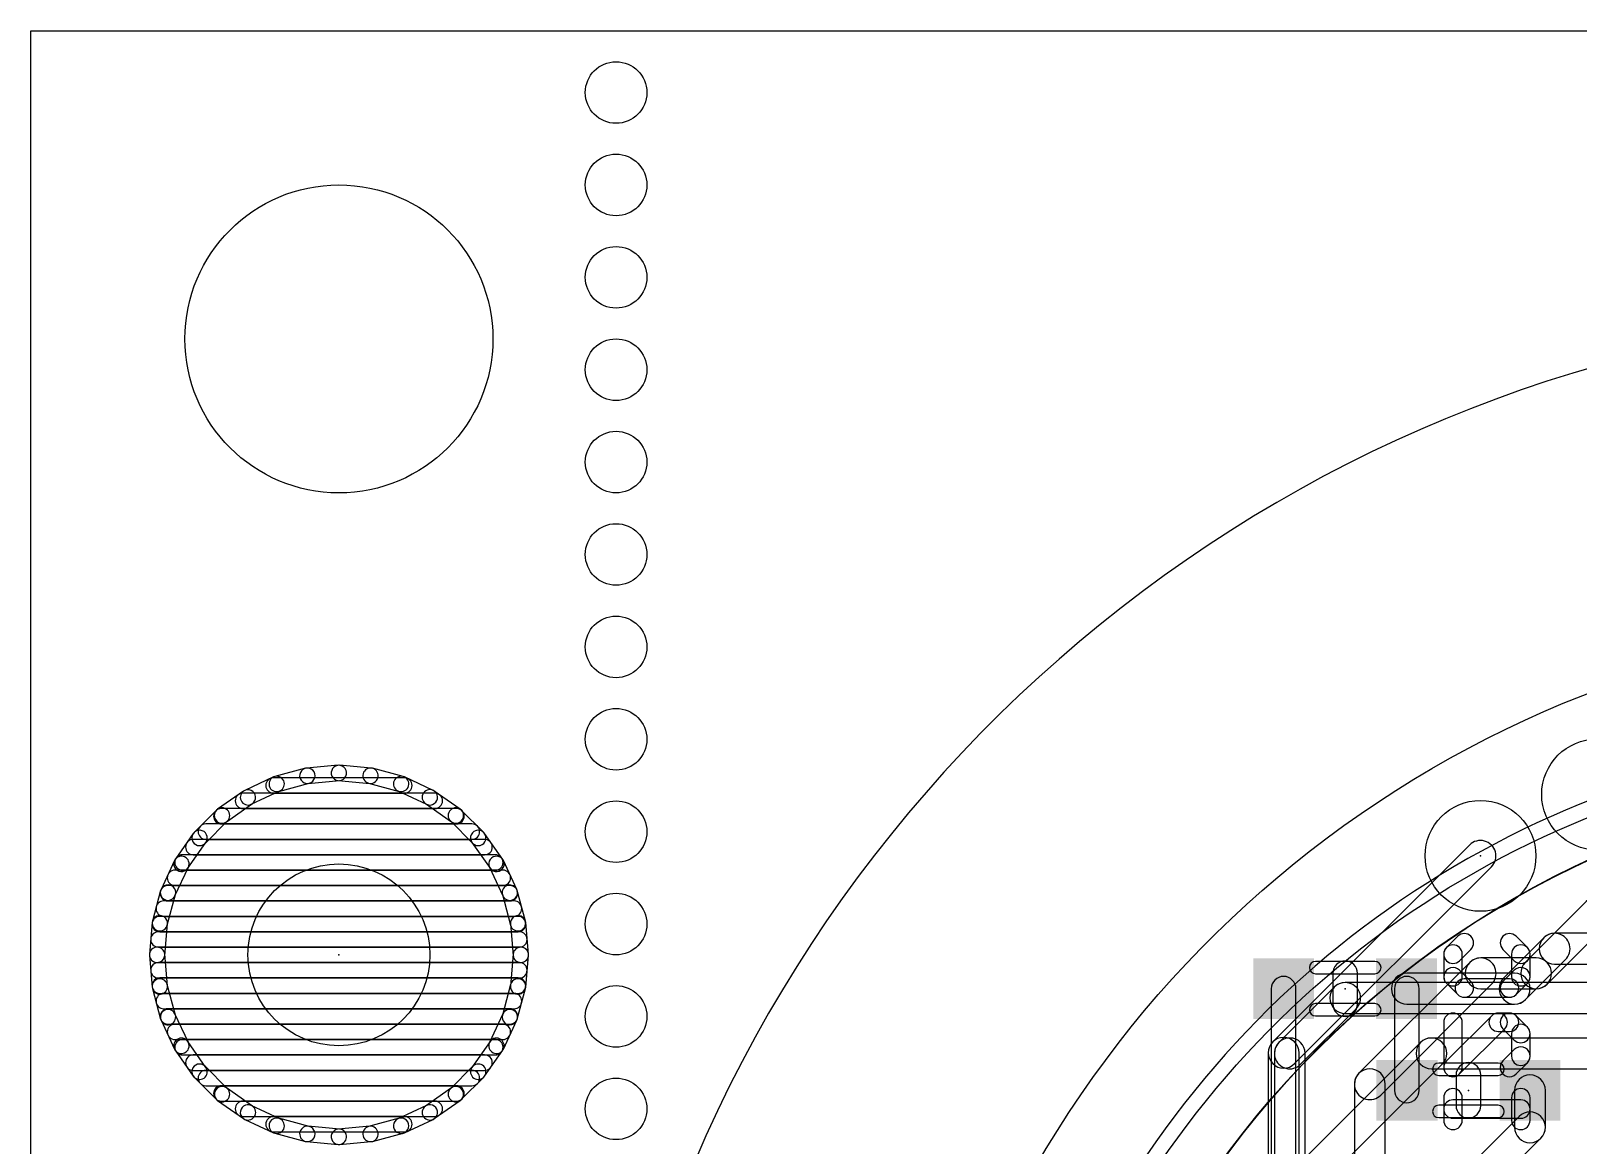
# Model space of a CAD drawing. Extents: x 0 to 2.5, y 0 to 3.1.
# Drawn here: x 0 to 0.502, y 2.738 to 3.1 of the extents above; entities that cross this region are included whole.
import ezdxf

# ---------------------------------------------------------------- set-up
doc = ezdxf.new("R2010")
doc.units = 0
for name, color, linetype in [('1', 22, 'CONTINUOUS'), ('15', 6, 'CONTINUOUS'), ('16', 175, 'CONTINUOUS'), ('17', 82, 'CONTINUOUS'), ('19', 53, 'CONTINUOUS'), ('2', 4, 'CONTINUOUS'), ('20', 7, 'CONTINUOUS'), ('21', 253, 'CONTINUOUS'), ('22', 253, 'CONTINUOUS'), ('23', 7, 'CONTINUOUS'), ('24', 7, 'CONTINUOUS'), ('31', 253, 'CONTINUOUS'), ('32', 253, 'CONTINUOUS'), ('41', 22, 'CONTINUOUS'), ('42', 175, 'CONTINUOUS'), ('46', 140, 'CONTINUOUS'), ('51', 253, 'CONTINUOUS')]:
    doc.layers.add(name, color=color, linetype=linetype)

# ---------------------------------------------------------------- blocks, each defined once
blk = doc.blocks.new('RECT')
blk.add_solid([(-0.5, -0.5), (0.5, -0.5), (-0.5, 0.5), (0.5, 0.5)])
blk = doc.blocks.new('PIE')
blk.add_circle((0, 0), 0.5)
blk = doc.blocks.new('ROUNDP')
blk.add_circle((0, 0), 0.5)

msp = doc.modelspace()

# ---------------------------------------------------------------- linework, layer by layer
at = {"layer": '1'}
for points in [[(0.632973, 2.866793, 1), (0.633169, 2.871789, 0.267949), (0.356626, 2.726295, 1), (0.360854, 2.723627, -0.267949)], [(0.485276, 2.785464), (0.498276, 2.798464, 1), (0.491205, 2.805536), (0.478205, 2.792536, 1)], [(0.49474, 2.797), (0.523961, 2.797, 1), (0.523961, 2.807), (0.49474, 2.807, 1)], [(0.44674, 2.784), (0.48174, 2.784, 1), (0.48174, 2.794), (0.44674, 2.794, 1)], [(0.40274, 2.789), (0.40274, 2.724, 1), (0.41074, 2.724), (0.41074, 2.789, 1)], [(0.44274, 2.789), (0.44274, 2.756, 1), (0.45074, 2.756), (0.45074, 2.789, 1)], [(0.48174, 2.756), (0.48174, 2.744, 1), (0.49174, 2.744), (0.49174, 2.756, 1)], [(0.483205, 2.747536), (0.458205, 2.722536, 1), (0.465276, 2.715464), (0.490276, 2.740464, 1)]]:
    msp.add_lwpolyline(points, format="xyb", close=True, dxfattribs=at)
at = {"layer": '15'}
for points in [[(0.410276, 2.764669), (0.474205, 2.828598, 1), (0.467134, 2.835669), (0.403205, 2.77174, 1)], [(0.492276, 2.790464), (0.512079, 2.810268, 1), (0.505008, 2.817339), (0.485205, 2.797536, 1)], [(0.438276, 2.754464), (0.474276, 2.790464, 1), (0.467205, 2.797536), (0.431205, 2.761536, 1)], [(0.47074, 2.789), (0.48874, 2.789, 1), (0.48874, 2.799), (0.47074, 2.799, 1)], [(0.40174, 2.768205), (0.40174, 2.702, 1), (0.41174, 2.702), (0.41174, 2.768205, 1)], [(0.43974, 2.708), (0.43974, 2.758, 1), (0.42974, 2.758), (0.42974, 2.708, 1)]]:
    msp.add_lwpolyline(points, format="xyb", close=True, dxfattribs=at)
at = {"layer": '16'}
for points in [[(0.632973, 2.866793, 1), (0.633169, 2.871789, 0.267949), (0.356626, 2.726295, 1), (0.360854, 2.723627, -0.267949)], [(0.412276, 2.764464), (0.430276, 2.782464, 1), (0.423205, 2.789536), (0.405205, 2.771536, 1)], [(0.58474, 2.791), (0.42674, 2.791, 1), (0.42674, 2.781), (0.58474, 2.781, 1)], [(0.41374, 2.702), (0.41374, 2.768, 1), (0.40374, 2.768), (0.40374, 2.702, 1)]]:
    msp.add_lwpolyline(points, format="xyb", close=True, dxfattribs=at)
at = {"layer": '19'}
for radius in [0.304381, 0.304281]:
    msp.add_circle((0.633071, 2.554331), radius, dxfattribs=at)
at = {"layer": '2'}
for points in [[(0.398276, 2.704464), (0.458276, 2.764464, 1), (0.451205, 2.771536), (0.391205, 2.711536, 1)], [(0.45474, 2.763), (0.57674, 2.763, 1), (0.57674, 2.773), (0.45474, 2.773, 1)]]:
    msp.add_lwpolyline(points, format="xyb", close=True, dxfattribs=at)
at = {"layer": '20'}
for p, q in [((0, 2), (0, 3.1)), ((0, 3.1), (1.3, 3.1))]:
    msp.add_line(p, q, dxfattribs=at)
for centre, radius in [((0.19, 3.08), 0.01), ((0.19, 3.05), 0.01), ((0.1, 3), 0.05), ((0.19, 3.02), 0.01), ((0.19, 2.99), 0.01), ((0.19, 2.96), 0.01), ((0.19, 2.93), 0.01), ((0.19, 2.9), 0.01), ((0.19, 2.87), 0.01), ((0.19, 2.84), 0.01), ((0.19, 2.81), 0.01), ((0.19, 2.78), 0.01), ((0.19, 2.75), 0.01)]:
    msp.add_circle(centre, radius, dxfattribs=at)
at = {"layer": '21'}
for points in [[(0.43074, 2.784), (0.43074, 2.794, 1), (0.42274, 2.794), (0.42274, 2.784, 1)], [(0.46274, 2.761), (0.46274, 2.751, 1), (0.47074, 2.751), (0.47074, 2.761, 1)]]:
    msp.add_lwpolyline(points, format="xyb", close=True, dxfattribs=at)
at = {"layer": '22'}
for points in [[(0.463861, 2.798106), (0.467531, 2.801776, 1), (0.463289, 2.806018), (0.459619, 2.802348, 1)], [(0.46474, 2.792888), (0.46474, 2.800227, 1), (0.45874, 2.800227), (0.45874, 2.792888, 1)], [(0.477968, 2.801776), (0.481638, 2.798106, 1), (0.48588, 2.802348), (0.48221, 2.806018, 1)], [(0.480759, 2.800227), (0.480759, 2.792888, 1), (0.486759, 2.792888), (0.486759, 2.800227, 1)], [(0.467531, 2.791339), (0.463861, 2.795009, 1), (0.459619, 2.790766), (0.463289, 2.787096, 1)], [(0.481638, 2.795009), (0.477968, 2.791339, 1), (0.48221, 2.787096), (0.48588, 2.790766, 1)], [(0.480089, 2.792218), (0.46541, 2.792218, 1), (0.46541, 2.786218), (0.480089, 2.786218, 1)], [(0.45874, 2.778115), (0.45874, 2.763436, 1), (0.46474, 2.763436), (0.46474, 2.778115, 1)], [(0.463861, 2.761314), (0.478541, 2.775994, 1), (0.474298, 2.780236), (0.459619, 2.765557, 1)], [(0.476419, 2.775115), (0.480089, 2.775115, 1), (0.480089, 2.781115), (0.476419, 2.781115, 1)], [(0.477968, 2.775994), (0.481638, 2.772324, 1), (0.48588, 2.776566), (0.48221, 2.780236, 1)], [(0.480759, 2.774445), (0.480759, 2.767106, 1), (0.486759, 2.767106), (0.486759, 2.774445, 1)], [(0.481638, 2.769227), (0.477968, 2.765557, 1), (0.48221, 2.761314), (0.48588, 2.764984, 1)], [(0.46474, 2.746248), (0.46474, 2.753587, 1), (0.45874, 2.753587), (0.45874, 2.746248, 1)], [(0.46174, 2.746918), (0.483759, 2.746918, 1), (0.483759, 2.752918), (0.46174, 2.752918, 1)], [(0.486759, 2.746248), (0.486759, 2.753587, 1), (0.480759, 2.753587), (0.480759, 2.746248, 1)]]:
    msp.add_lwpolyline(points, format="xyb", close=True, dxfattribs=at)
at = {"layer": '23'}
for p in [(0.470669, 2.832134), (0.1, 2.8), (0.42674, 2.789), (0.46674, 2.756)]:
    msp.add_point(p, dxfattribs=at)
at = {"layer": '24'}
msp.add_point((0.1, 2.8), dxfattribs=at)
at = {"layer": '31'}
msp.add_circle((0.1, 3), 0.05, dxfattribs=at)
at = {"layer": '32'}
msp.add_circle((0.1, 3), 0.05, dxfattribs=at)
at = {"layer": '41'}
for points in [[(0.089098, 2.860573), (0.079155, 2.857908, 1), (0.080449, 2.853079), (0.090392, 2.855743, 1)], [(0.099782, 2.861546), (0.089527, 2.860648, 1), (0.089963, 2.855667), (0.100218, 2.856565, 1)], [(0.110473, 2.860648), (0.100218, 2.861546, 1), (0.099782, 2.856565), (0.110037, 2.855667, 1)], [(0.120845, 2.857908), (0.110902, 2.860573, 1), (0.109608, 2.855743), (0.119551, 2.853079, 1)], [(0.069038, 2.853191), (0.060606, 2.847287, 1), (0.063474, 2.843191), (0.071906, 2.849095, 1)], [(0.078745, 2.857759), (0.069416, 2.853409, 1), (0.071529, 2.848877), (0.080858, 2.853228, 1)], [(0.078743, 2.8525), (0.121257, 2.8525, 1), (0.121257, 2.8575), (0.078743, 2.8575, 1)], [(0.130584, 2.853409), (0.121255, 2.857759, 1), (0.119142, 2.853228), (0.128471, 2.848877, 1)], [(0.139394, 2.847287), (0.130962, 2.853191, 1), (0.128094, 2.849095), (0.136526, 2.843191, 1)], [(0.06884, 2.8475), (0.13116, 2.8475, 1), (0.13116, 2.8525), (0.06884, 2.8525, 1)], [(0.060272, 2.847007), (0.052993, 2.839728, 1), (0.056529, 2.836192), (0.063808, 2.843471, 1)], [(0.061801, 2.8425), (0.138199, 2.8425, 1), (0.138199, 2.8475), (0.061801, 2.8475, 1)], [(0.147007, 2.839728), (0.139728, 2.847007, 1), (0.136192, 2.843471), (0.143471, 2.836192, 1)], [(0.052713, 2.839394), (0.046809, 2.830962, 1), (0.050905, 2.828094), (0.056809, 2.836526, 1)], [(0.056801, 2.8375), (0.143199, 2.8375, 1), (0.143199, 2.8425), (0.056801, 2.8425, 1)], [(0.153191, 2.830962), (0.147287, 2.839394, 1), (0.143191, 2.836526), (0.149095, 2.828094, 1)], [(0.052689, 2.8325), (0.147311, 2.8325, 1), (0.147311, 2.8375), (0.052689, 2.8375, 1)], [(0.046591, 2.830584), (0.042241, 2.821255, 1), (0.046772, 2.819142), (0.051123, 2.828471, 1)], [(0.049188, 2.8275), (0.150812, 2.8275, 1), (0.150812, 2.8325), (0.049188, 2.8325, 1)], [(0.157759, 2.821255), (0.153409, 2.830584, 1), (0.148877, 2.828471), (0.153228, 2.819142, 1)], [(0.046746, 2.8225), (0.153255, 2.8225, 1), (0.153255, 2.8275), (0.046746, 2.8275, 1)], [(0.042092, 2.820845), (0.039427, 2.810902, 1), (0.044257, 2.809608), (0.046921, 2.819551, 1)], [(0.044453, 2.8175), (0.155547, 2.8175, 1), (0.155547, 2.8225), (0.044453, 2.8225, 1)], [(0.160573, 2.810902), (0.157908, 2.820845, 1), (0.153079, 2.819551), (0.155743, 2.809608, 1)], [(0.043114, 2.8125), (0.156887, 2.8125, 1), (0.156887, 2.8175), (0.043114, 2.8175, 1)], [(0.039352, 2.810473), (0.038454, 2.800218, 1), (0.043435, 2.799782), (0.044333, 2.810037, 1)], [(0.04182, 2.8075), (0.15818, 2.8075, 1), (0.15818, 2.8125), (0.04182, 2.8125, 1)], [(0.161546, 2.800218), (0.160648, 2.810473, 1), (0.155667, 2.810037), (0.156565, 2.799782, 1)], [(0.041382, 2.8025), (0.158618, 2.8025, 1), (0.158618, 2.8075), (0.041382, 2.8075, 1)], [(0.038454, 2.799782), (0.039352, 2.789527, 1), (0.044333, 2.789963), (0.043435, 2.800218, 1)], [(0.040945, 2.7975), (0.159055, 2.7975, 1), (0.159055, 2.8025), (0.040945, 2.8025, 1)], [(0.160648, 2.789527), (0.161546, 2.799782, 1), (0.156565, 2.800218), (0.155667, 2.789963, 1)], [(0.041382, 2.7925), (0.158618, 2.7925, 1), (0.158618, 2.7975), (0.041382, 2.7975, 1)], [(0.04182, 2.7875), (0.15818, 2.7875, 1), (0.15818, 2.7925), (0.04182, 2.7925, 1)], [(0.039427, 2.789098), (0.042092, 2.779155, 1), (0.046921, 2.780449), (0.044257, 2.790392, 1)], [(0.157908, 2.779155), (0.160573, 2.789098, 1), (0.155743, 2.790392), (0.153079, 2.780449, 1)], [(0.043113, 2.7825), (0.156886, 2.7825, 1), (0.156886, 2.7875), (0.043113, 2.7875, 1)], [(0.044453, 2.7775), (0.155547, 2.7775, 1), (0.155547, 2.7825), (0.044453, 2.7825, 1)], [(0.042241, 2.778745), (0.046591, 2.769416, 1), (0.051123, 2.771529), (0.046772, 2.780858, 1)], [(0.153409, 2.769416), (0.157759, 2.778745, 1), (0.153228, 2.780858), (0.148877, 2.771529, 1)], [(0.046745, 2.7725), (0.153254, 2.7725, 1), (0.153254, 2.7775), (0.046745, 2.7775, 1)], [(0.046809, 2.769038), (0.052713, 2.760606, 1), (0.056809, 2.763474), (0.050905, 2.771906, 1)], [(0.147287, 2.760606), (0.153191, 2.769038, 1), (0.149095, 2.771906), (0.143191, 2.763474, 1)], [(0.049188, 2.7675), (0.150812, 2.7675, 1), (0.150812, 2.7725), (0.049188, 2.7725, 1)], [(0.052689, 2.7625), (0.147311, 2.7625, 1), (0.147311, 2.7675), (0.052689, 2.7675, 1)], [(0.052993, 2.760272), (0.060272, 2.752993, 1), (0.063808, 2.756529), (0.056529, 2.763808, 1)], [(0.139728, 2.752993), (0.147007, 2.760272, 1), (0.143471, 2.763808), (0.136192, 2.756529, 1)], [(0.056801, 2.7575), (0.143199, 2.7575, 1), (0.143199, 2.7625), (0.056801, 2.7625, 1)], [(0.061801, 2.7525), (0.138199, 2.7525, 1), (0.138199, 2.7575), (0.061801, 2.7575, 1)], [(0.060606, 2.752713), (0.069038, 2.746809, 1), (0.071906, 2.750905), (0.063474, 2.756809, 1)], [(0.130962, 2.746809), (0.139394, 2.752713, 1), (0.136526, 2.756809), (0.128094, 2.750905, 1)], [(0.06884, 2.7475), (0.13116, 2.7475, 1), (0.13116, 2.7525), (0.06884, 2.7525, 1)], [(0.069416, 2.746591), (0.078745, 2.742241, 1), (0.080858, 2.746772), (0.071529, 2.751123, 1)], [(0.121255, 2.742241), (0.130584, 2.746591, 1), (0.128471, 2.751123), (0.119142, 2.746772, 1)], [(0.078743, 2.7425), (0.121257, 2.7425, 1), (0.121257, 2.7475), (0.078743, 2.7475, 1)], [(0.079155, 2.742092), (0.089098, 2.739427, 1), (0.090392, 2.744257), (0.080449, 2.746921, 1)], [(0.089527, 2.739352), (0.099782, 2.738454, 1), (0.100218, 2.743435), (0.089963, 2.744333, 1)], [(0.100218, 2.738454), (0.110473, 2.739352, 1), (0.110037, 2.744333), (0.099782, 2.743435, 1)], [(0.110902, 2.739427), (0.120845, 2.742092, 1), (0.119551, 2.746921), (0.109608, 2.744257, 1)]]:
    msp.add_lwpolyline(points, format="xyb", close=True, dxfattribs=at)
at = {"layer": '42'}
for points in [[(0.080449, 2.853079), (0.090392, 2.855743, 1), (0.089098, 2.860573), (0.079155, 2.857908, 1)], [(0.089963, 2.855667), (0.100218, 2.856565, 1), (0.099782, 2.861546), (0.089527, 2.860648, 1)], [(0.099782, 2.856565), (0.110037, 2.855667, 1), (0.110473, 2.860648), (0.100218, 2.861546, 1)], [(0.109608, 2.855743), (0.119551, 2.853079, 1), (0.120845, 2.857908), (0.110902, 2.860573, 1)], [(0.063474, 2.843191), (0.071906, 2.849095, 1), (0.069038, 2.853191), (0.060606, 2.847287, 1)], [(0.071529, 2.848877), (0.080858, 2.853228, 1), (0.078745, 2.857759), (0.069416, 2.853409, 1)], [(0.121257, 2.8575), (0.078743, 2.8575, 1), (0.078743, 2.8525), (0.121257, 2.8525, 1)], [(0.119142, 2.853228), (0.128471, 2.848877, 1), (0.130584, 2.853409), (0.121255, 2.857759, 1)], [(0.128094, 2.849095), (0.136526, 2.843191, 1), (0.139394, 2.847287), (0.130962, 2.853191, 1)], [(0.13116, 2.8525), (0.06884, 2.8525, 1), (0.06884, 2.8475), (0.13116, 2.8475, 1)], [(0.056529, 2.836192), (0.063808, 2.843471, 1), (0.060272, 2.847007), (0.052993, 2.839728, 1)], [(0.138199, 2.8475), (0.061801, 2.8475, 1), (0.061801, 2.8425), (0.138199, 2.8425, 1)], [(0.136192, 2.843471), (0.143471, 2.836192, 1), (0.147007, 2.839728), (0.139728, 2.847007, 1)], [(0.050905, 2.828094), (0.056809, 2.836526, 1), (0.052713, 2.839394), (0.046809, 2.830962, 1)], [(0.143199, 2.8425), (0.056801, 2.8425, 1), (0.056801, 2.8375), (0.143199, 2.8375, 1)], [(0.143191, 2.836526), (0.149095, 2.828094, 1), (0.153191, 2.830962), (0.147287, 2.839394, 1)], [(0.147311, 2.8375), (0.052689, 2.8375, 1), (0.052689, 2.8325), (0.147311, 2.8325, 1)], [(0.046772, 2.819142), (0.051123, 2.828471, 1), (0.046591, 2.830584), (0.042241, 2.821255, 1)], [(0.150812, 2.8325), (0.049188, 2.8325, 1), (0.049188, 2.8275), (0.150812, 2.8275, 1)], [(0.148877, 2.828471), (0.153228, 2.819142, 1), (0.157759, 2.821255), (0.153409, 2.830584, 1)], [(0.153254, 2.8275), (0.046745, 2.8275, 1), (0.046745, 2.8225), (0.153254, 2.8225, 1)], [(0.044257, 2.809608), (0.046921, 2.819551, 1), (0.042092, 2.820845), (0.039427, 2.810902, 1)], [(0.155547, 2.8225), (0.044453, 2.8225, 1), (0.044453, 2.8175), (0.155547, 2.8175, 1)], [(0.153079, 2.819551), (0.155743, 2.809608, 1), (0.160573, 2.810902), (0.157908, 2.820845, 1)], [(0.156886, 2.8175), (0.043113, 2.8175, 1), (0.043113, 2.8125), (0.156886, 2.8125, 1)], [(0.043435, 2.799782), (0.044333, 2.810037, 1), (0.039352, 2.810473), (0.038454, 2.800218, 1)], [(0.15818, 2.8125), (0.04182, 2.8125, 1), (0.04182, 2.8075), (0.15818, 2.8075, 1)], [(0.155667, 2.810037), (0.156565, 2.799782, 1), (0.161546, 2.800218), (0.160648, 2.810473, 1)], [(0.158618, 2.8075), (0.041382, 2.8075, 1), (0.041382, 2.8025), (0.158618, 2.8025, 1)], [(0.044333, 2.789963), (0.043435, 2.800218, 1), (0.038454, 2.799782), (0.039352, 2.789527, 1)], [(0.159055, 2.8025), (0.040945, 2.8025, 1), (0.040945, 2.7975), (0.159055, 2.7975, 1)], [(0.156565, 2.800218), (0.155667, 2.789963, 1), (0.160648, 2.789527), (0.161546, 2.799782, 1)], [(0.158618, 2.7975), (0.041382, 2.7975, 1), (0.041382, 2.7925), (0.158618, 2.7925, 1)], [(0.15818, 2.7925), (0.04182, 2.7925, 1), (0.04182, 2.7875), (0.15818, 2.7875, 1)], [(0.046921, 2.780449), (0.044257, 2.790392, 1), (0.039427, 2.789098), (0.042092, 2.779155, 1)], [(0.155743, 2.790392), (0.153079, 2.780449, 1), (0.157908, 2.779155), (0.160573, 2.789098, 1)], [(0.156887, 2.7875), (0.043114, 2.7875, 1), (0.043114, 2.7825), (0.156887, 2.7825, 1)], [(0.155547, 2.7825), (0.044453, 2.7825, 1), (0.044453, 2.7775), (0.155547, 2.7775, 1)], [(0.051123, 2.771529), (0.046772, 2.780858, 1), (0.042241, 2.778745), (0.046591, 2.769416, 1)], [(0.153228, 2.780858), (0.148877, 2.771529, 1), (0.153409, 2.769416), (0.157759, 2.778745, 1)], [(0.153255, 2.7775), (0.046746, 2.7775, 1), (0.046746, 2.7725), (0.153255, 2.7725, 1)], [(0.056809, 2.763474), (0.050905, 2.771906, 1), (0.046809, 2.769038), (0.052713, 2.760606, 1)], [(0.149095, 2.771906), (0.143191, 2.763474, 1), (0.147287, 2.760606), (0.153191, 2.769038, 1)], [(0.150812, 2.7725), (0.049188, 2.7725, 1), (0.049188, 2.7675), (0.150812, 2.7675, 1)], [(0.147311, 2.7675), (0.052689, 2.7675, 1), (0.052689, 2.7625), (0.147311, 2.7625, 1)], [(0.063808, 2.756529), (0.056529, 2.763808, 1), (0.052993, 2.760272), (0.060272, 2.752993, 1)], [(0.143471, 2.763808), (0.136192, 2.756529, 1), (0.139728, 2.752993), (0.147007, 2.760272, 1)], [(0.143199, 2.7625), (0.056801, 2.7625, 1), (0.056801, 2.7575), (0.143199, 2.7575, 1)], [(0.138199, 2.7575), (0.061801, 2.7575, 1), (0.061801, 2.7525), (0.138199, 2.7525, 1)], [(0.071906, 2.750905), (0.063474, 2.756809, 1), (0.060606, 2.752713), (0.069038, 2.746809, 1)], [(0.136526, 2.756809), (0.128094, 2.750905, 1), (0.130962, 2.746809), (0.139394, 2.752713, 1)], [(0.13116, 2.7525), (0.06884, 2.7525, 1), (0.06884, 2.7475), (0.13116, 2.7475, 1)], [(0.080858, 2.746772), (0.071529, 2.751123, 1), (0.069416, 2.746591), (0.078745, 2.742241, 1)], [(0.128471, 2.751123), (0.119142, 2.746772, 1), (0.121255, 2.742241), (0.130584, 2.746591, 1)], [(0.121257, 2.7475), (0.078743, 2.7475, 1), (0.078743, 2.7425), (0.121257, 2.7425, 1)], [(0.090392, 2.744257), (0.080449, 2.746921, 1), (0.079155, 2.742092), (0.089098, 2.739427, 1)], [(0.100218, 2.743435), (0.089963, 2.744333, 1), (0.089527, 2.739352), (0.099782, 2.738454, 1)], [(0.110037, 2.744333), (0.099782, 2.743435, 1), (0.100218, 2.738454), (0.110473, 2.739352, 1)], [(0.119551, 2.746921), (0.109608, 2.744257, 1), (0.110902, 2.739427), (0.120845, 2.742092, 1)]]:
    msp.add_lwpolyline(points, format="xyb", close=True, dxfattribs=at)
at = {"layer": '46'}
msp.add_lwpolyline([(0.633084, 2.908661, 1), (0.633057, 3.008661, 0.32219), (0.202598, 2.698978, 1), (0.297402, 2.667163, -0.32219)], format="xyb", close=True, dxfattribs=at)
at = {"layer": '51'}
for points in [[(0.417094, 2.79385), (0.436386, 2.79385, 1), (0.436386, 2.79785), (0.417094, 2.79785, 1)], [(0.436386, 2.78415), (0.417094, 2.78415, 1), (0.417094, 2.78015), (0.436386, 2.78015, 1)], [(0.457094, 2.76085), (0.476386, 2.76085, 1), (0.476386, 2.76485), (0.457094, 2.76485, 1)], [(0.476386, 2.75115), (0.457094, 2.75115, 1), (0.457094, 2.74715), (0.476386, 2.74715, 1)]]:
    msp.add_lwpolyline(points, format="xyb", close=True, dxfattribs=at)

# ---------------------------------------------------------------- block references
at = {"layer": '1'}
for name, p, xscale, yscale in [('PIE', (0.1, 2.8), 0.059055, 0.059055), ('RECT', (0.44674, 2.756), 0.019685, 0.019685), ('RECT', (0.48674, 2.756), 0.019685, 0.019685)]:
    msp.add_blockref(name, p, dxfattribs=dict(at, xscale=xscale, yscale=yscale))
at = {"layer": '1', "xscale": 0.019685, "yscale": 0.019685, "rotation": 180}
for p in [(0.40674, 2.789), (0.44674, 2.789)]:
    msp.add_blockref('RECT', p, dxfattribs=at)
at = {"layer": '16', "xscale": 0.059055, "yscale": 0.059055}
msp.add_blockref('PIE', (0.1, 2.8), dxfattribs=at)
at = {"layer": '17', "xscale": 0.036, "yscale": 0.036}
for p in [(0.508543, 2.852087), (0.508543, 2.852087), (0.508543, 2.852087), (0.508543, 2.852087), (0.470669, 2.832134), (0.470669, 2.832134), (0.470669, 2.832134), (0.470669, 2.832134)]:
    msp.add_blockref('ROUNDP', p, dxfattribs=at)
at = {"layer": '31', "xscale": 0.017685, "yscale": 0.017685, "rotation": 180}
for p in [(0.40674, 2.789), (0.44674, 2.789)]:
    msp.add_blockref('RECT', p, dxfattribs=at)
at = {"layer": '31', "xscale": 0.017685, "yscale": 0.017685}
for p in [(0.44674, 2.756), (0.48674, 2.756)]:
    msp.add_blockref('RECT', p, dxfattribs=at)
at = {"layer": '51', "yscale": 0.019685, "rotation": 180}
for p, xscale in [((0.411803, 2.789), 0.009496), ((0.441583, 2.789), 0.009685)]:
    msp.add_blockref('RECT', p, dxfattribs=dict(at, xscale=xscale))
at = {"layer": '51', "yscale": 0.019685}
for p, xscale in [((0.451898, 2.756), 0.009685), ((0.481677, 2.756), 0.009496)]:
    msp.add_blockref('RECT', p, dxfattribs=dict(at, xscale=xscale))

doc.saveas('drawing.dxf')
